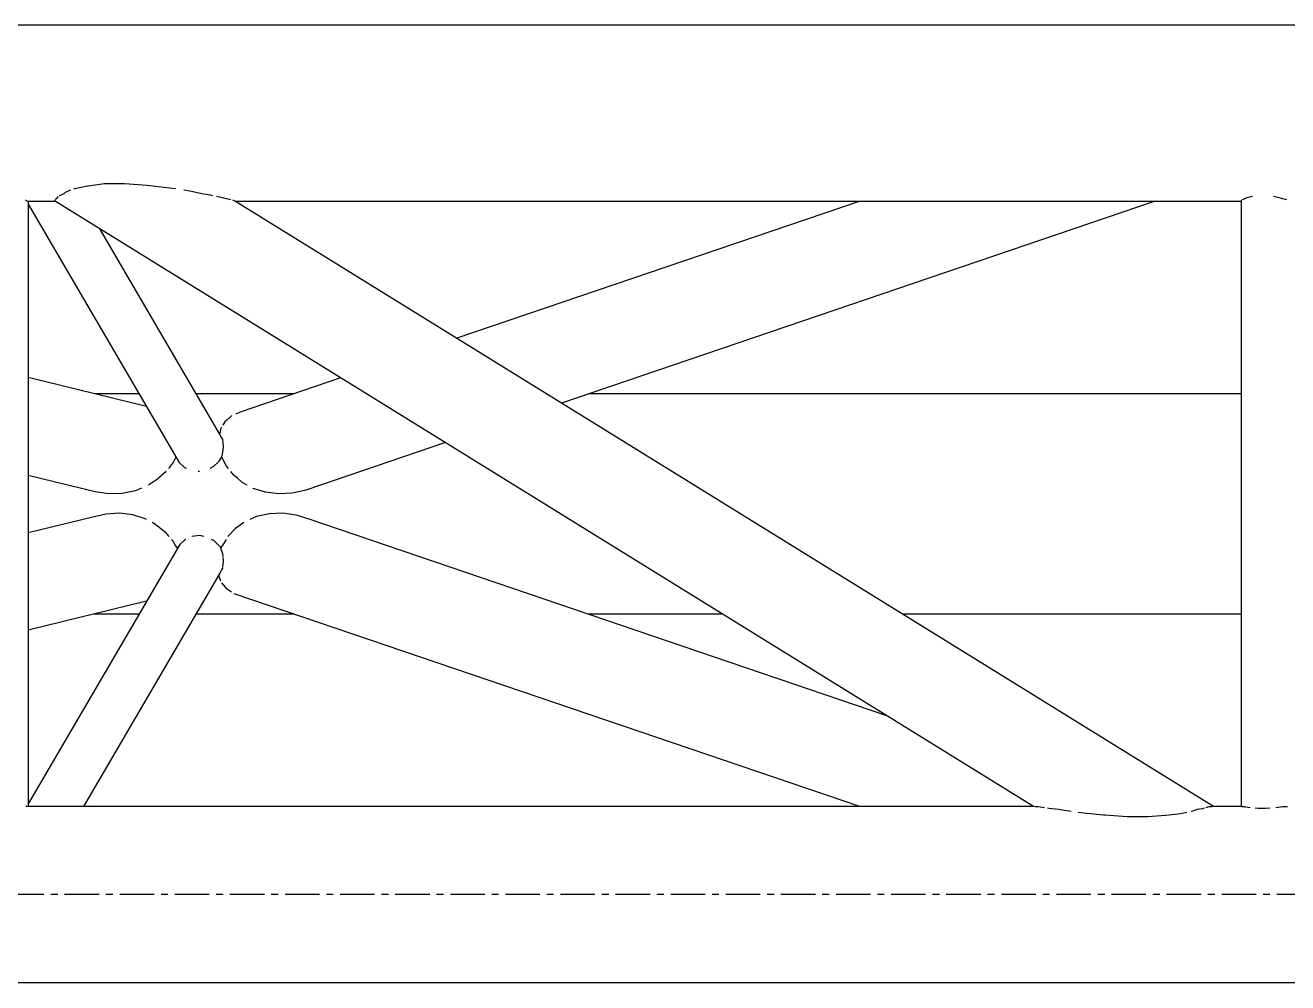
# Model space of a CAD drawing. Header units: millimetres. Extents: x 5143 to 30813, y 232 to 21408.
# Drawn here: x 10972.1 to 11263.1, y 13990 to 14210.6 of the extents above; entities that cross this region are included whole.
import ezdxf

# ---------------------------------------------------------------- set-up
doc = ezdxf.new("R2010")
doc.units = ezdxf.units.MM
doc.header["$LTSCALE"] = 0.25
doc.linetypes.add('CENTER', pattern=[50.8, 31.75, -6.35, 6.35, -6.35])
doc.linetypes.add('XKITLINE00', pattern=[0])

msp = doc.modelspace()

# ---------------------------------------------------------------- linework, layer by layer
at = {"color": 8, "linetype": 'XKITLINE00'}
for p, q in [((11718.96, 14210.57), (10454.1, 14210.57)), ((10990.38, 14174.01), (10986.62, 14173.54)), ((10994.97, 14174.05), (10990.38, 14174.01)), ((11000.15, 14173.67), (10994.97, 14174.05)), ((10979.65, 14171.11), (10979.18, 14170.56)), ((10980.97, 14171.74), (10979.88, 14171.31)), ((10981.31, 14172.07), (10980.97, 14171.74)), ((10982.54, 14172.55), (10981.31, 14172.07)), ((10983.49, 14172.92), (10983.3, 14172.85)), ((10986.44, 14173.48), (10983.49, 14172.92)), ((10986.62, 14173.54), (10986.44, 14173.48)), ((11001.47, 14173.48), (11000.15, 14173.67)), ((11005.39, 14173.07), (11001.47, 14173.48)), ((11006.75, 14172.85), (11005.39, 14173.07)), ((11010.42, 14172.26), (11008.62, 14172.55)), ((11012.8, 14171.74), (11010.42, 14172.26)), ((11014.79, 14171.43), (11012.8, 14171.74)), ((11015.29, 14171.31), (11014.79, 14171.43)), ((11018.15, 14170.67), (11016.2, 14171.11)), ((11254.92, 14171.11), (11254.67, 14171.08)), ((11261.37, 14170.76), (11259.78, 14171.11)), ((10972.45, 14170.15), (10972.14, 14170.25)), ((10972.45, 14170.15), (10972.61, 14169.98)), ((10972.73, 14169.99), (10972.61, 14169.98)), ((10972.73, 14169.99), (10972.65, 14170)), ((10972.73, 14169.99), (10972.73, 14030.57)), ((10979.1, 14169.97), (10972.73, 14169.97)), ((10972.73, 14169.34), (11007.57, 14109.83)), ((10978.9, 14170.25), (10978.83, 14170.14)), ((11204.46, 14030.57), (10978.83, 14170.14)), ((10979.09, 14170.54), (10978.97, 14170.35)), ((10979.18, 14170.56), (10979.09, 14170.54)), ((11018.48, 14170.56), (11018.15, 14170.67)), ((11019.46, 14170.35), (11018.48, 14170.56)), ((11020.05, 14170.23), (11019.92, 14170.25)), ((11020.52, 14169.98), (11020.05, 14170.23)), ((11020.56, 14169.99), (11020.5, 14170)), ((11020.56, 14169.99), (11020.52, 14169.98)), ((11245.95, 14030.57), (11020.56, 14169.99)), ((11252.32, 14169.97), (11020.59, 14169.97)), ((11164.29, 14169.97), (11071.56, 14138.45)), ((11232.32, 14169.97), (11095.68, 14123.52)), ((11252.46, 14170.25), (11252.32, 14170.11)), ((11252.32, 14170.11), (11252.32, 14030.57)), ((11252.6, 14170.39), (11252.56, 14170.35)), ((11253.18, 14170.56), (11252.6, 14170.39)), ((11253.41, 14170.71), (11253.18, 14170.56)), ((11254.67, 14171.08), (11253.41, 14170.71)), ((11261.88, 14170.56), (11261.37, 14170.76)), ((11262.63, 14170.43), (11261.88, 14170.56)), ((11262.84, 14170.35), (11262.63, 14170.43)), ((10989.1, 14163.79), (11016.95, 14116.23)), ((11000, 14122.77), (10972.73, 14129.4)), ((11044.78, 14129.35), (11021.61, 14121.47)), ((10998.3, 14125.67), (10988.07, 14125.67)), ((11033.98, 14125.67), (11011.42, 14125.67)), ((11252.32, 14125.67), (11102.01, 14125.67)), ((11018.07, 14119.21), (11017.64, 14118.47)), ((11018.59, 14119.63), (11018.07, 14119.21)), ((11019.55, 14120.52), (11018.59, 14119.63)), ((11019.69, 14120.59), (11019.55, 14120.52)), ((11021.61, 14121.47), (11020.62, 14121.01)), ((11016.98, 14116.81), (11016.86, 14116.41)), ((11016.95, 14116.23), (11017.32, 14115.49)), ((11017.08, 14117.53), (11016.98, 14116.81)), ((11017.33, 14117.96), (11017.08, 14117.53)), ((11017.32, 14115.49), (11017.52, 14115.11)), ((11017.67, 14113.38), (11017.5, 14111.74)), ((11017.52, 14115.11), (11017.71, 14113.57)), ((11017.71, 14113.57), (11017.67, 14113.38)), ((11068.91, 14114.42), (11036.78, 14103.5)), ((11006.22, 14110.01), (11005.1, 14108.46)), ((11006.83, 14111.1), (11006.22, 14110.01)), ((11016.6, 14110.02), (11015.46, 14108.9)), ((11016.72, 14110.14), (11016.6, 14110.02)), ((11017.3, 14111.14), (11016.72, 14110.14)), ((11017.5, 14111.74), (11017.3, 14111.14)), ((11017.31, 14111.17), (11017.97, 14110.02)), ((11017.97, 14110.02), (11018.41, 14109.02)), ((11004.56, 14107.77), (11002.81, 14106.22)), ((11008.81, 14108.67), (11007.57, 14109.83)), ((11009.28, 14108.46), (11008.81, 14108.67)), ((11012.13, 14107.75), (11011.91, 14107.77)), ((11012.26, 14107.77), (11012.13, 14107.75)), ((11015.46, 14108.9), (11014.62, 14108.46)), ((11018.41, 14109.02), (11018.86, 14108.46)), ((11019.41, 14107.77), (11020.03, 14106.99)), ((10988.17, 14103.11), (10972.73, 14106.87)), ((11002.6, 14106), (11000.51, 14104.6)), ((11002.81, 14106.22), (11002.6, 14106)), ((11021.01, 14106.23), (11020.03, 14106.99)), ((11022.11, 14105.24), (11021.01, 14106.23)), ((11023.26, 14104.6), (11022.11, 14105.24)), ((10991.3, 14102.64), (10988.17, 14103.11)), ((10994.46, 14102.71), (10991.3, 14102.64)), ((10997.49, 14103.32), (10994.46, 14102.71)), ((10998.91, 14103.89), (10997.49, 14103.32)), ((11024.59, 14103.87), (11024.55, 14103.89)), ((11027.45, 14102.98), (11024.59, 14103.87)), ((11030.54, 14102.61), (11027.45, 14102.98)), ((11033.7, 14102.79), (11030.54, 14102.61)), ((11036.78, 14103.5), (11033.7, 14102.79)), ((10987.68, 14097.25), (10972.73, 14093.62)), ((10987.68, 14097.25), (10987.59, 14097.22)), ((10990.68, 14097.97), (10987.68, 14097.25)), ((10993.79, 14098.15), (10990.68, 14097.97)), ((10996.85, 14097.78), (10993.79, 14098.15)), ((10999.7, 14096.89), (10996.85, 14097.78)), ((11000.06, 14096.69), (10999.7, 14096.89)), ((11002.21, 14095.51), (11001.34, 14095.99)), ((11003.32, 14094.54), (11002.21, 14095.51)), ((11022.46, 14095.99), (11020.55, 14094.61)), ((11025.41, 14097.37), (11023.87, 14096.69)), ((11028.36, 14098.02), (11025.41, 14097.37)), ((11031.46, 14098.13), (11028.36, 14098.02)), ((11034.56, 14097.7), (11031.46, 14098.13)), ((11037.51, 14096.75), (11034.56, 14097.7)), ((11170.63, 14051.5), (11037.51, 14096.75)), ((11004.37, 14093.76), (11003.32, 14094.54)), ((11004.37, 14093.76), (11005.19, 14092.81)), ((11012.25, 14093), (11010.51, 14092.8)), ((11013.28, 14092.81), (11012.25, 14093)), ((11020.5, 14094.54), (11018.8, 14092.81)), ((11020.55, 14094.61), (11020.5, 14094.54)), ((11007.69, 14090.91), (10972.73, 14031.21)), ((11005.78, 14092.13), (11006.14, 14091.72)), ((11006.14, 14091.72), (11006.65, 14090.73)), ((11006.65, 14090.73), (11007.16, 14090)), ((11008.93, 14092.08), (11007.69, 14090.91)), ((11009.06, 14092.13), (11008.93, 14092.08)), ((11015.58, 14091.84), (11015.03, 14092.13)), ((11016.69, 14090.73), (11015.58, 14091.84)), ((11016.84, 14090.6), (11016.69, 14090.73)), ((11016.84, 14090.6), (11017.13, 14090.09)), ((11017.13, 14090.09), (11017.19, 14089.87)), ((11017.4, 14090.55), (11017.17, 14089.94)), ((11017.19, 14089.87), (11017.53, 14088.86)), ((11017.54, 14090.73), (11017.4, 14090.55)), ((11018.36, 14092.13), (11017.54, 14090.73)), ((11017.53, 14088.86), (11017.61, 14088.08)), ((11017.73, 14087.02), (11017.58, 14085.77)), ((11017.63, 14087.92), (11017.7, 14087.22)), ((11017.7, 14087.22), (11017.73, 14087.02)), ((11016.97, 14084.36), (10985.48, 14030.57)), ((11016.59, 14083.85), (11017.05, 14082.61)), ((11016.97, 14084.36), (11016.84, 14084.27)), ((11017.35, 14085.1), (11016.97, 14084.36)), ((11017.55, 14085.48), (11017.35, 14085.1)), ((11017.57, 14085.64), (11017.55, 14085.48)), ((11017.31, 14082.11), (11018.23, 14081.06)), ((11018.23, 14081.06), (11018.49, 14080.71)), ((11019.64, 14079.98), (11018.49, 14080.71)), ((11164.43, 14030.57), (11020.25, 14079.59)), ((11000.04, 14077.85), (10972.73, 14071.21)), ((10998.3, 14074.87), (10987.81, 14074.87)), ((11034.12, 14074.87), (11011.34, 14074.87)), ((11132.84, 14074.87), (11101.87, 14074.87)), ((11252.32, 14074.87), (11174.33, 14074.87)), ((11204.67, 14030.57), (10972.19, 14030.57)), ((11205.43, 14030.53), (11204.84, 14030.54)), ((11205.56, 14030.53), (11205.43, 14030.53)), ((11207, 14030.29), (11205.56, 14030.53)), ((11207.97, 14030.13), (11207.68, 14030.18)), ((11210.31, 14029.87), (11207.97, 14030.13)), ((11211.57, 14029.63), (11210.31, 14029.87)), ((11213.17, 14029.42), (11211.57, 14029.63)), ((11216.11, 14029.02), (11214.76, 14029.21)), ((11220.6, 14028.62), (11216.11, 14029.02)), ((11220.98, 14028.57), (11220.6, 14028.62)), ((11226.09, 14028.2), (11220.98, 14028.57)), ((11235.65, 14028.62), (11234.88, 14028.47)), ((11238.41, 14028.92), (11235.65, 14028.62)), ((11239.78, 14029.21), (11238.41, 14028.92)), ((11241.21, 14029.5), (11240.82, 14029.42)), ((11242.14, 14029.87), (11241.21, 14029.5)), ((11243.34, 14030.05), (11242.14, 14029.87)), ((11243.79, 14030.18), (11243.34, 14030.05)), ((11244.81, 14030.47), (11244.19, 14030.29)), ((11244.87, 14030.53), (11244.81, 14030.47)), ((11245.65, 14030.54), (11244.87, 14030.53)), ((11252.45, 14030.57), (11245.77, 14030.57)), ((11252.6, 14030.54), (11252.5, 14030.54)), ((11253.17, 14030.53), (11252.6, 14030.54)), ((11253.41, 14030.45), (11253.17, 14030.53)), ((11254.38, 14030.29), (11253.41, 14030.45)), ((11256.26, 14030.13), (11255.6, 14030.18)), ((11258.02, 14030.13), (11256.26, 14030.13)), ((11258.95, 14030.18), (11258.02, 14030.13)), ((11261.37, 14030.42), (11260.32, 14030.29)), ((11261.88, 14030.53), (11261.37, 14030.42)), ((11262.63, 14030.54), (11261.88, 14030.53)), ((11263.01, 14030.54), (11262.63, 14030.54)), ((11230.8, 14028.17), (11226.09, 14028.2)), ((11234.88, 14028.47), (11230.8, 14028.17)), ((11718.97, 13989.97), (10454.1, 13989.97))]:
    msp.add_line(p, q, dxfattribs=at)
at = {"color": 8, "linetype": 'CENTER'}
msp.add_line((11840, 14010.27), (10454.1, 14010.27), dxfattribs=at)

doc.saveas('drawing.dxf')
